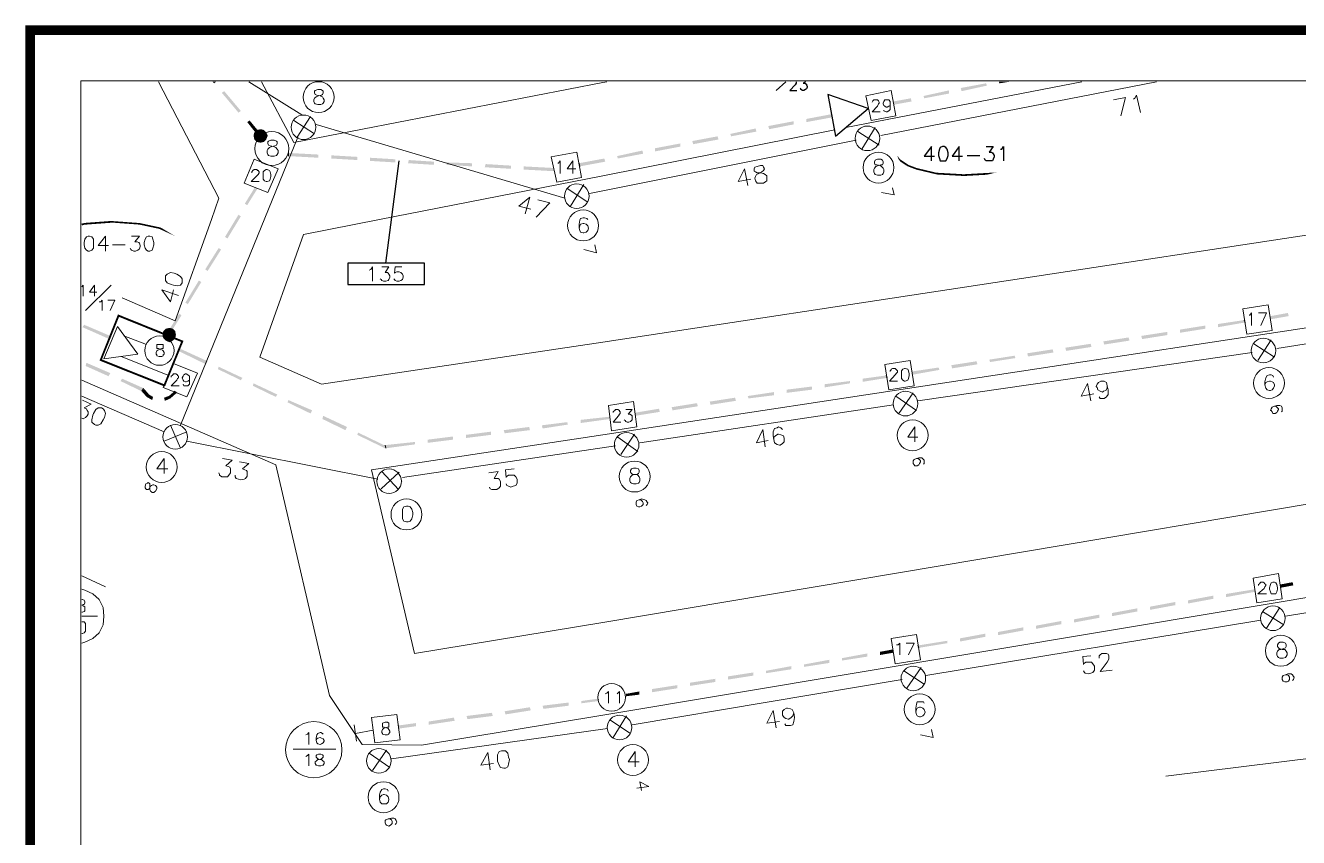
# Model space of a CAD drawing. Header units: millimetres. Extents: x -5 to 817, y 96 to 1062.
# Drawn here: x 2.2 to 134.7, y 977.4 to 1061.9 of the extents above; entities that cross this region are included whole.
import ezdxf

# ---------------------------------------------------------------- set-up
doc = ezdxf.new("R2010")
doc.units = ezdxf.units.MM
doc.layers.add('PDF_0', color=7, linetype='Continuous')
doc.layers.add('PDF_DISTANCE', color=7, linetype='Continuous')
for name, color, linetype, true_color in [('PDF_AERIAL', 8, 'Continuous', 0x808080), ('PDF_FEED', 11, 'Continuous', 0xff7f7f), ('PDF_HCOUNT', 8, 'Continuous', 0x808080), ('PDF_LINEEXT', 73, 'Continuous', 0xa5dd6e), ('PDF_POLENUMBER', 8, 'Continuous', 0x808080), ('PDF_RDBKGRD', 8, 'Continuous', 0x808080), ('PDF_STRAND', 8, 'Continuous', 0x808080), ('PDF_TRUNK', 12, 'Continuous', 0xb80000), ('PDF_TRUNKEXT', 8, 'Continuous', 0x808080)]:
    doc.layers.add(name, color=color, linetype=linetype, true_color=true_color)

msp = doc.modelspace()

# ---------------------------------------------------------------- linework, layer by layer
at = {"layer": 'PDF_0', "lineweight": 0, "const_width": 0.989}
msp.add_lwpolyline([(2.7, 1061.45), (816.46, 1061.45), (816.46, 96.24), (2.7, 96.24)], close=True, dxfattribs=at)
at = {"layer": 'PDF_0', "lineweight": 0}
for points in [[(7.98, 1056.17), (807.47, 1056.17), (807.47, 143.4), (7.98, 143.4)], [(7.98, 143.4), (807.47, 143.4), (807.47, 1056.17), (7.98, 1056.17)]]:
    msp.add_lwpolyline(points, close=True, dxfattribs=at)
at = {"layer": 'PDF_AERIAL', "lineweight": 9}
for points in [[(30.98, 1052.63), (25.45, 1056.09)], [(91.25, 1050.48), (119.94, 1056.09)], [(116.23, 1052.54), (116.72, 1054.44), (115.49, 1054.19)], [(117.55, 1054.28), (117.71, 1054.36), (117.88, 1054.69), (118.29, 1052.87)], [(32.46, 1051.64), (58.35, 1043.97)], [(18.36, 1020.31), (30.57, 1050.32)], [(60.91, 1044.46), (62.31, 1044.71), (88.69, 1049.99)], [(77.4, 1045.29), (77.07, 1047.02), (76.41, 1045.7), (77.73, 1045.95)], [(54.23, 1042.32), (54.72, 1044.05), (53.57, 1043.14), (54.81, 1042.81)], [(55.38, 1041.99), (56.78, 1043.47), (55.55, 1043.8)], [(18.12, 1033.83), (16.39, 1034.41), (17.29, 1033.17), (17.62, 1034.41)], [(162.89, 1033.17), (140.8, 1029.62), (132.47, 1028.3)], [(95.12, 1022.86), (129.92, 1027.89)], [(113.1, 1022.86), (112.77, 1024.68), (112.11, 1023.36), (113.43, 1023.6)], [(114.83, 1024.43), (114.83, 1024.18), (114.66, 1023.93), (114.42, 1023.85), (114.33, 1023.77), (114.09, 1023.85), (113.84, 1024.02), (113.76, 1024.26), (113.67, 1024.35), (113.76, 1024.59), (113.92, 1024.76), (114.17, 1024.92), (114.25, 1024.92), (114.5, 1024.92), (114.75, 1024.76), (114.83, 1024.43), (114.91, 1024.02), (114.91, 1023.52), (114.75, 1023.27), (114.5, 1023.11), (114.33, 1023.11), (114.09, 1023.11), (114, 1023.27)], [(8.06, 1023.36), (16.63, 1019.65)], [(8.14, 1022.94), (9.05, 1022.53), (8.31, 1022.12), (8.55, 1022.04), (8.64, 1021.87), (8.72, 1021.71), (8.72, 1021.46), (8.64, 1021.3), (8.47, 1021.13), (8.22, 1020.97), (8.06, 1021.05)], [(66.18, 1018.49), (92.57, 1022.45)], [(79.21, 1018.08), (78.96, 1019.89), (78.3, 1018.49), (79.54, 1018.74)], [(81.02, 1019.89), (80.86, 1020.06), (80.61, 1020.14), (80.45, 1020.06), (80.2, 1019.98), (80.03, 1019.65), (80.03, 1019.23), (80.12, 1018.82), (80.2, 1018.49), (80.45, 1018.33), (80.69, 1018.25), (80.78, 1018.25), (81.02, 1018.41), (81.19, 1018.58), (81.19, 1018.91), (81.19, 1018.99), (81.11, 1019.23), (80.86, 1019.32), (80.61, 1019.4), (80.53, 1019.4), (80.28, 1019.23), (80.12, 1019.07), (80.12, 1018.82)], [(19.02, 1018.66), (38.89, 1014.7)], [(41.45, 1014.87), (63.63, 1018.16)], [(22.73, 1016.84), (23.72, 1016.68), (23.06, 1016.1), (23.31, 1016.02), (23.48, 1015.94), (23.56, 1015.77), (23.56, 1015.52), (23.56, 1015.36), (23.39, 1015.11), (23.23, 1014.95), (22.98, 1014.95), (22.65, 1014.95), (22.4, 1015.11), (22.4, 1015.19), (22.32, 1015.36)], [(24.47, 1016.51), (25.45, 1016.35), (24.79, 1015.77), (25.04, 1015.69), (25.21, 1015.61), (25.29, 1015.52), (25.29, 1015.19), (25.29, 1015.03), (25.12, 1014.78), (24.96, 1014.7), (24.63, 1014.62), (24.38, 1014.7), (24.14, 1014.78), (24.05, 1014.95), (24.05, 1015.11)], [(50.44, 1015.36), (51.43, 1015.52), (51.01, 1014.78), (51.26, 1014.78), (51.43, 1014.78), (51.51, 1014.7), (51.67, 1014.45), (51.67, 1014.29), (51.67, 1013.96), (51.51, 1013.79), (51.26, 1013.63), (51.01, 1013.63), (50.77, 1013.63), (50.6, 1013.71), (50.52, 1013.88)], [(53.07, 1015.77), (52.17, 1015.69), (52.25, 1014.87), (52.25, 1014.95), (52.5, 1015.11), (52.83, 1015.11), (53.07, 1015.11), (53.24, 1014.95), (53.4, 1014.7), (53.4, 1014.54), (53.4, 1014.29), (53.24, 1014.04), (52.99, 1013.96), (52.74, 1013.88), (52.5, 1013.96), (52.33, 1014.04), (52.25, 1014.21)], [(133.38, 1000.44), (140.8, 1001.67), (159.51, 1004.72)], [(95.95, 994.25), (130.82, 1000.02)], [(113.1, 996.31), (112.27, 996.23), (112.35, 995.41), (112.35, 995.49), (112.6, 995.65), (112.85, 995.65), (113.18, 995.65), (113.34, 995.49), (113.51, 995.24), (113.51, 995.08), (113.51, 994.83), (113.34, 994.58), (113.1, 994.5), (112.85, 994.42), (112.52, 994.5), (112.44, 994.58), (112.35, 994.75)], [(114, 996.07), (114, 996.15), (114, 996.31), (114.09, 996.4), (114.25, 996.56), (114.58, 996.56), (114.75, 996.56), (114.91, 996.48), (114.99, 996.31), (114.99, 996.15), (114.99, 995.98), (114.83, 995.65), (114.09, 994.67), (115.32, 994.83)], [(93.47, 993.84), (65.36, 989.14)], [(80.36, 988.81), (80.03, 990.63), (79.38, 989.31), (80.69, 989.47)], [(82.18, 990.38), (82.1, 990.05), (81.93, 989.88), (81.68, 989.72), (81.6, 989.72), (81.35, 989.8), (81.19, 989.88), (81.02, 990.13), (81.02, 990.21), (81.02, 990.54), (81.19, 990.71), (81.44, 990.87), (81.52, 990.87), (81.85, 990.79), (82.01, 990.71), (82.18, 990.38), (82.26, 989.88), (82.18, 989.47), (82.1, 989.14), (81.85, 989.06), (81.68, 989.06), (81.35, 989.06), (81.27, 989.22)], [(62.8, 988.73), (40.3, 985.6)], [(50.6, 984.44), (50.35, 986.26), (49.61, 984.94), (50.93, 985.1)]]:
    msp.add_lwpolyline(points, dxfattribs=at)
for points in [[(78.39, 1047.27), (78.14, 1047.18), (78.06, 1047.02), (78.06, 1046.77), (78.22, 1046.69), (78.39, 1046.61), (78.72, 1046.61), (79.05, 1046.52), (79.21, 1046.44), (79.38, 1046.28), (79.38, 1046.03), (79.38, 1045.78), (79.29, 1045.7), (79.05, 1045.54), (78.72, 1045.54), (78.39, 1045.54), (78.3, 1045.62), (78.22, 1045.78), (78.14, 1046.03), (78.22, 1046.2), (78.3, 1046.44), (78.55, 1046.52), (78.88, 1046.69), (79.05, 1046.85), (79.13, 1047.02), (79.05, 1047.18), (78.96, 1047.35), (78.72, 1047.35)], [(16.8, 1035.72), (16.8, 1035.39), (16.96, 1035.15), (17.37, 1034.98), (17.62, 1034.9), (18.03, 1034.82), (18.36, 1034.9), (18.53, 1035.15), (18.53, 1035.31), (18.53, 1035.56), (18.36, 1035.81), (17.95, 1036.05), (17.7, 1036.14), (17.29, 1036.22), (16.96, 1036.05), (16.8, 1035.89)], [(10.12, 1022.12), (9.79, 1022.12), (9.54, 1021.96), (9.29, 1021.54), (9.21, 1021.38), (9.13, 1020.88), (9.13, 1020.64), (9.38, 1020.39), (9.54, 1020.31), (9.79, 1020.31), (10.04, 1020.47), (10.28, 1020.88), (10.45, 1021.13), (10.53, 1021.54), (10.45, 1021.87), (10.28, 1022.04)], [(51.76, 986.42), (51.51, 986.34), (51.34, 986.01), (51.34, 985.6), (51.34, 985.35), (51.51, 984.94), (51.67, 984.69), (52, 984.61), (52.17, 984.61), (52.41, 984.77), (52.5, 985.02), (52.58, 985.51), (52.5, 985.76), (52.41, 986.17), (52.17, 986.42), (51.92, 986.42)]]:
    msp.add_lwpolyline(points, close=True, dxfattribs=at)
at = {"layer": 'PDF_DISTANCE', "color": 145, "lineweight": 25, "true_color": 0x4a8395}
msp.add_lwpolyline([(39.72, 1037.21), (41.12, 1047.84)], dxfattribs=at)
msp.add_lwpolyline([(35.76, 1034.98), (43.76, 1034.98), (43.76, 1037.21), (35.76, 1037.21)], close=True, dxfattribs=at)
at = {"layer": 'PDF_DISTANCE', "lineweight": 0}
for points in [[(37.99, 1036.47), (38.15, 1036.55), (38.32, 1036.8), (38.32, 1035.31)], [(39.31, 1036.8), (40.05, 1036.8), (39.64, 1036.22), (39.88, 1036.22), (39.97, 1036.14), (40.05, 1036.05), (40.13, 1035.89), (40.13, 1035.72), (40.05, 1035.48), (39.97, 1035.39), (39.72, 1035.31), (39.47, 1035.31), (39.31, 1035.39), (39.22, 1035.48), (39.14, 1035.56)], [(41.37, 1036.8), (40.71, 1036.8), (40.62, 1036.14), (40.71, 1036.22), (40.87, 1036.3), (41.12, 1036.3), (41.28, 1036.22), (41.45, 1036.05), (41.53, 1035.89), (41.53, 1035.72), (41.45, 1035.48), (41.28, 1035.39), (41.12, 1035.31), (40.87, 1035.31), (40.71, 1035.39), (40.62, 1035.48), (40.54, 1035.56)]]:
    msp.add_lwpolyline(points, dxfattribs=at)
at = {"layer": 'PDF_FEED', "lineweight": 20}
for points in [[(92.32, 1055.18), (89.68, 1054.6), (90.26, 1052.05), (92.81, 1052.54)], [(27.76, 1049.99), (27.52, 1049.91), (27.43, 1049.82), (27.43, 1049.66), (27.52, 1049.49), (27.68, 1049.41), (28.01, 1049.33), (28.26, 1049.25), (28.42, 1049.08), (28.51, 1048.92), (28.51, 1048.67), (28.42, 1048.5), (28.34, 1048.42), (28.09, 1048.34), (27.76, 1048.34), (27.52, 1048.42), (27.43, 1048.5), (27.35, 1048.67), (27.35, 1048.92), (27.43, 1049.08), (27.6, 1049.25), (27.85, 1049.33), (28.18, 1049.41), (28.34, 1049.49), (28.42, 1049.66), (28.42, 1049.82), (28.34, 1049.91), (28.09, 1049.99)], [(59.59, 1048.75), (56.95, 1048.26), (57.53, 1045.62), (60.08, 1046.11)], [(26.03, 1048.01), (24.96, 1045.54), (27.43, 1044.55), (28.51, 1047.02)], [(131.56, 1032.84), (128.93, 1032.43), (129.34, 1029.79), (131.98, 1030.2)], [(19.02, 1023.27), (20.1, 1025.75), (17.62, 1026.74), (16.55, 1024.26)], [(94.3, 1027.07), (91.66, 1026.66), (92.07, 1024.02), (94.71, 1024.43)], [(65.52, 1022.78), (62.89, 1022.37), (63.22, 1019.73), (65.85, 1020.14)], [(132.64, 1004.89), (130, 1004.39), (130.41, 1001.84), (133.05, 1002.25)], [(94.96, 998.54), (92.32, 998.13), (92.73, 995.49), (95.37, 995.9)], [(40.87, 990.21), (38.23, 989.88), (38.56, 987.25), (41.2, 987.58)]]:
    msp.add_lwpolyline(points, close=True, dxfattribs=at)
at = {"layer": 'PDF_FEED', "color": 7, "lineweight": 9}
for points in [[(90.34, 1053.95), (90.42, 1054.11), (90.51, 1054.19), (90.59, 1054.19), (90.84, 1054.19), (90.92, 1054.19), (91, 1054.11), (91.08, 1053.95), (91.08, 1053.86), (91, 1053.78), (90.92, 1053.53), (90.34, 1052.96), (91.17, 1052.96)], [(92.24, 1053.78), (92.24, 1053.62), (92.07, 1053.53), (91.91, 1053.45), (91.82, 1053.45), (91.66, 1053.53), (91.58, 1053.62), (91.49, 1053.78), (91.49, 1053.86), (91.58, 1054.03), (91.66, 1054.19), (91.82, 1054.19), (91.91, 1054.19), (92.07, 1054.19), (92.24, 1054.03), (92.24, 1053.78), (92.24, 1053.53), (92.24, 1053.2), (92.07, 1053.04), (91.91, 1052.96), (91.82, 1052.96), (91.58, 1053.04), (91.58, 1053.12)], [(57.61, 1047.6), (57.69, 1047.6), (57.86, 1047.84), (57.86, 1046.52)], [(59.18, 1046.52), (59.18, 1047.84), (58.6, 1047.02), (59.51, 1047.02)], [(25.78, 1046.61), (25.78, 1046.69), (25.87, 1046.85), (26.03, 1046.94), (26.28, 1046.94), (26.36, 1046.85), (26.44, 1046.85), (26.53, 1046.69), (26.53, 1046.61), (26.44, 1046.44), (26.28, 1046.28), (25.7, 1045.7), (26.53, 1045.7)], [(129.59, 1031.77), (129.67, 1031.77), (129.83, 1032.01), (129.83, 1030.7)], [(130.82, 1030.7), (131.4, 1032.01), (130.58, 1032.01)], [(92.24, 1025.91), (92.24, 1026), (92.32, 1026.08), (92.32, 1026.16), (92.48, 1026.24), (92.73, 1026.24), (92.81, 1026.16), (92.9, 1026.08), (92.98, 1026), (92.98, 1025.83), (92.9, 1025.75), (92.73, 1025.58), (92.15, 1024.92), (92.98, 1024.92)], [(17.37, 1025.34), (17.37, 1025.42), (17.46, 1025.5), (17.54, 1025.58), (17.62, 1025.67), (17.87, 1025.67), (18.03, 1025.58), (18.03, 1025.5), (18.12, 1025.42), (18.12, 1025.25), (18.03, 1025.17), (17.95, 1025.01), (17.37, 1024.43), (18.2, 1024.43)], [(19.27, 1025.25), (19.27, 1025.01), (19.11, 1024.92), (18.94, 1024.84), (18.86, 1024.84), (18.69, 1024.92), (18.61, 1025.01), (18.53, 1025.25), (18.61, 1025.42), (18.69, 1025.58), (18.86, 1025.67), (18.94, 1025.67), (19.11, 1025.58), (19.27, 1025.42), (19.27, 1025.25), (19.27, 1024.92), (19.27, 1024.59), (19.11, 1024.43), (18.94, 1024.43), (18.86, 1024.43), (18.69, 1024.43), (18.61, 1024.59)], [(63.38, 1021.63), (63.38, 1021.71), (63.46, 1021.79), (63.55, 1021.87), (63.63, 1021.96), (63.88, 1021.96), (64.04, 1021.87), (64.04, 1021.79), (64.12, 1021.71), (64.12, 1021.54), (64.04, 1021.46), (63.96, 1021.3), (63.38, 1020.64), (64.2, 1020.64)], [(64.7, 1021.96), (65.36, 1021.96), (64.95, 1021.46), (65.11, 1021.46), (65.28, 1021.38), (65.36, 1021.3), (65.36, 1021.13), (65.36, 1021.05), (65.36, 1020.88), (65.19, 1020.72), (65.03, 1020.64), (64.86, 1020.64), (64.7, 1020.72), (64.62, 1020.8), (64.53, 1020.88)], [(130.58, 1003.65), (130.58, 1003.73), (130.66, 1003.82), (130.74, 1003.9), (130.82, 1003.98), (131.07, 1003.98), (131.15, 1003.9), (131.23, 1003.82), (131.32, 1003.73), (131.32, 1003.65), (131.23, 1003.49), (131.15, 1003.32), (130.49, 1002.75), (131.4, 1002.75)], [(8.06, 1002.17), (8.14, 1002.17), (8.31, 1002.09), (8.39, 1001.92), (8.39, 1001.84), (8.31, 1001.67), (8.22, 1001.67), (8.06, 1001.59), (8.22, 1001.51), (8.39, 1001.43), (8.39, 1001.26), (8.39, 1001.1), (8.39, 1001.01), (8.31, 1000.93), (8.14, 1000.85), (8.06, 1000.85)], [(8.06, 999.86), (8.14, 999.86), (8.31, 999.86), (8.47, 999.69), (8.47, 999.37), (8.47, 999.2), (8.47, 998.87), (8.31, 998.71), (8.14, 998.62), (8.06, 998.62)], [(92.9, 997.47), (93.06, 997.47), (93.23, 997.63), (93.23, 996.4)], [(94.13, 996.4), (94.71, 997.63), (93.89, 997.63)], [(62.56, 992.36), (62.72, 992.44), (62.89, 992.6), (62.89, 991.37)], [(63.79, 992.36), (63.88, 992.44), (64.04, 992.6), (64.04, 991.37)], [(31.39, 988.07), (31.56, 988.15), (31.72, 988.32), (31.72, 987.08)], [(33.2, 988.15), (33.12, 988.23), (32.96, 988.32), (32.87, 988.32), (32.63, 988.23), (32.55, 988.07), (32.46, 987.74), (32.46, 987.49), (32.55, 987.25), (32.63, 987.16), (32.87, 987.08), (33.04, 987.16), (33.2, 987.25), (33.29, 987.41), (33.29, 987.49), (33.2, 987.66), (33.04, 987.74), (32.87, 987.82), (32.63, 987.74), (32.55, 987.66), (32.46, 987.49)], [(31.39, 985.84), (31.56, 985.93), (31.72, 986.09), (31.72, 984.85)]]:
    msp.add_lwpolyline(points, dxfattribs=at)
at = {"layer": 'PDF_FEED', "lineweight": 20}
for points in [[(91, 1054.93), (91, 1054.93)], [(92.57, 1053.86), (92.57, 1053.86)], [(89.93, 1053.29), (89.93, 1053.29)], [(91.58, 1052.3), (91.58, 1052.3)], [(58.27, 1048.5), (58.27, 1048.5)], [(27.27, 1047.51), (27.27, 1047.51)], [(59.84, 1047.43), (59.84, 1047.43)], [(25.45, 1046.77), (25.45, 1046.77)], [(27.93, 1045.78), (27.93, 1045.78)], [(57.2, 1046.94), (57.2, 1046.94)], [(58.76, 1045.87), (58.76, 1045.87)], [(26.2, 1045.04), (26.2, 1045.04)], [(130.25, 1032.67), (130.25, 1032.67)], [(131.81, 1031.52), (131.81, 1031.52)], [(129.17, 1031.11), (129.17, 1031.11)], [(130.66, 1030.04), (130.66, 1030.04)], [(18.86, 1026.24), (18.86, 1026.24)], [(92.98, 1026.9), (92.98, 1026.9)], [(17.13, 1025.5), (17.13, 1025.5)], [(19.6, 1024.51), (19.6, 1024.51)], [(91.82, 1025.34), (91.82, 1025.34)], [(94.55, 1025.75), (94.55, 1025.75)], [(17.79, 1023.77), (17.79, 1023.77)], [(93.39, 1024.26), (93.39, 1024.26)], [(64.2, 1022.62), (64.2, 1022.62)], [(63.05, 1021.05), (63.05, 1021.05)], [(65.69, 1021.46), (65.69, 1021.46)], [(64.53, 1019.98), (64.53, 1019.98)], [(131.32, 1004.64), (131.32, 1004.64)], [(132.88, 1003.57), (132.88, 1003.57)], [(8.06, 997.63), (8.39, 997.72), (9.21, 998.13), (9.87, 998.71), (10.28, 999.53), (10.37, 1000.44), (10.28, 1001.34), (9.87, 1002.17), (9.21, 1002.75), (8.39, 1003.16), (8.06, 1003.24)], [(130.25, 1003.08), (130.25, 1003.08)], [(131.73, 1002), (131.73, 1002)], [(8.06, 1000.44), (9.71, 1000.44)], [(93.64, 998.38), (93.64, 998.38)], [(92.48, 996.81), (92.48, 996.81)], [(95.12, 997.22), (95.12, 997.22)], [(94.05, 995.74), (94.05, 995.74)], [(63.05, 993.43), (63.05, 993.43)], [(61.9, 991.78), (61.9, 991.78)], [(64.78, 992.19), (64.78, 992.19)], [(39.55, 990.05), (39.55, 990.05)], [(63.55, 990.54), (63.55, 990.54)], [(36.42, 989.14), (36.67, 987.41)], [(41.04, 988.89), (41.04, 988.89)], [(38.4, 988.56), (36.58, 988.23)], [(38.4, 988.56), (38.4, 988.56)], [(39.88, 987.41), (39.88, 987.41)], [(30.07, 986.59), (34.52, 986.59)]]:
    msp.add_lwpolyline(points, dxfattribs=at)
at = {"layer": 'PDF_FEED', "lineweight": 0}
for points in [[(26.77, 1050.56), (26.53, 1050.32)], [(29.58, 1048.34), (29.58, 1048.67)], [(59.92, 1047.27), (59.84, 1047.6)], [(129.09, 1031.27), (129.17, 1031.02)], [(17.37, 1030.04), (17.13, 1030.2)], [(18.12, 1028.06), (18.28, 1028.3)], [(91.82, 1025.5), (91.91, 1025.25)], [(14.49, 1024.18), (14.32, 1023.85)], [(17.95, 1023.69), (17.7, 1023.85)], [(39.72, 1017.92), (39.64, 1018.25)], [(95.21, 997.14), (95.12, 997.39)], [(64.78, 992.11), (64.78, 992.36)], [(41.04, 988.73), (41.04, 989.06)]]:
    msp.add_lwpolyline(points, dxfattribs=at)
at = {"layer": 'PDF_FEED', "color": 7, "lineweight": 9}
for points in [[(27.27, 1046.94), (27.1, 1046.85), (26.94, 1046.69), (26.94, 1046.44), (26.94, 1046.2), (26.94, 1045.95), (27.1, 1045.78), (27.27, 1045.7), (27.35, 1045.7), (27.6, 1045.78), (27.68, 1045.95), (27.76, 1046.2), (27.76, 1046.44), (27.68, 1046.69), (27.6, 1046.85), (27.35, 1046.94)], [(93.72, 1026.24), (93.56, 1026.16), (93.39, 1026), (93.39, 1025.67), (93.39, 1025.5), (93.39, 1025.17), (93.56, 1025.01), (93.72, 1024.92), (93.8, 1024.92), (94.05, 1025.01), (94.13, 1025.17), (94.22, 1025.5), (94.22, 1025.67), (94.13, 1026), (94.05, 1026.16), (93.8, 1026.24)], [(132.06, 1003.98), (131.89, 1003.9), (131.81, 1003.73), (131.73, 1003.4), (131.73, 1003.24), (131.81, 1002.99), (131.89, 1002.75), (132.06, 1002.75), (132.22, 1002.75), (132.39, 1002.75), (132.47, 1002.99), (132.55, 1003.24), (132.55, 1003.4), (132.47, 1003.73), (132.39, 1003.9), (132.22, 1003.98)], [(39.64, 989.39), (39.39, 989.31), (39.39, 989.14), (39.39, 989.06), (39.39, 988.89), (39.55, 988.89), (39.8, 988.81), (39.97, 988.73), (40.05, 988.65), (40.13, 988.48), (40.13, 988.32), (40.05, 988.23), (40.05, 988.15), (39.88, 988.07), (39.64, 988.07), (39.39, 988.15), (39.39, 988.23), (39.31, 988.32), (39.31, 988.48), (39.39, 988.65), (39.47, 988.73), (39.64, 988.81), (39.88, 988.89), (40.05, 988.89), (40.05, 989.06), (40.05, 989.14), (40.05, 989.31), (39.88, 989.39)], [(32.71, 986.09), (32.55, 986.01), (32.46, 985.93), (32.46, 985.76), (32.55, 985.68), (32.63, 985.6), (32.87, 985.51), (33.04, 985.51), (33.2, 985.35), (33.29, 985.27), (33.29, 985.1), (33.2, 984.94), (33.12, 984.94), (32.96, 984.85), (32.71, 984.85), (32.55, 984.94), (32.46, 984.94), (32.38, 985.1), (32.38, 985.27), (32.46, 985.35), (32.63, 985.51), (32.79, 985.51), (33.04, 985.6), (33.12, 985.68), (33.2, 985.76), (33.2, 985.93), (33.12, 986.01), (32.96, 986.09)]]:
    msp.add_lwpolyline(points, close=True, dxfattribs=at)
at = {"layer": 'PDF_FEED', "lineweight": 20}
for centre, radius in [((27.85, 1049.12), 1.77), ((63.23, 991.98), 1.44), ((32.22, 986.54), 2.93)]:
    msp.add_circle(centre, radius, dxfattribs=at)
at = {"layer": 'PDF_FEED', "transparency": 33554559}
for points in [[(21.66, 1056.09), (22.07, 1056.09), (21.83, 1055.92)], [(22.9, 1055.1), (22.65, 1054.93), (24.63, 1053.04)], [(95.7, 1054.6), (95.78, 1054.36), (98.34, 1055.18)], [(95.78, 1054.36), (98.34, 1055.18), (98.34, 1054.85)], [(99.57, 1055.43), (99.66, 1055.1), (102.21, 1055.92)], [(99.66, 1055.1), (102.21, 1055.92), (102.3, 1055.68)], [(103.53, 1056.09), (104.69, 1056.09), (103.61, 1055.92)], [(22.65, 1054.93), (24.63, 1053.04), (24.38, 1052.87)], [(92.57, 1054.03), (92.65, 1053.7), (94.38, 1054.36)], [(92.65, 1053.7), (94.38, 1054.36), (94.46, 1054.03)], [(86.22, 1052.38), (86.14, 1052.71), (83.5, 1051.88)], [(86.14, 1052.71), (83.5, 1051.88), (83.5, 1052.21)], [(25.54, 1052.05), (25.29, 1051.88), (26.77, 1050.56)], [(25.29, 1051.88), (26.77, 1050.56), (26.53, 1050.32)], [(26.28, 1051.06), (26.69, 1050.48), (26.03, 1050.81)], [(26.69, 1051.14), (26.28, 1051.06), (26.69, 1050.48)], [(26.69, 1050.48), (27.02, 1051.06), (26.69, 1051.14)], [(27.27, 1050.81), (26.69, 1050.48), (27.02, 1051.06)], [(78.22, 1051.22), (75.67, 1050.4), (75.58, 1050.65)], [(78.3, 1050.89), (78.22, 1051.22), (75.67, 1050.4)], [(82.18, 1051.97), (79.62, 1051.14), (79.54, 1051.47)], [(82.18, 1051.64), (82.18, 1051.97), (79.62, 1051.14)], [(26.69, 1050.48), (26.03, 1050.81), (25.95, 1050.48)], [(25.95, 1050.48), (26.03, 1050.07), (26.69, 1050.48)], [(26.03, 1050.07), (26.69, 1050.48), (26.28, 1049.82)], [(26.69, 1050.48), (26.28, 1049.82), (26.69, 1049.74)], [(27.43, 1050.48), (27.27, 1050.81), (26.69, 1050.48)], [(26.69, 1049.74), (27.02, 1049.82), (26.69, 1050.48)], [(27.02, 1049.82), (26.69, 1050.48), (27.27, 1050.07)], [(26.69, 1050.48), (27.27, 1050.07), (27.43, 1050.48)], [(74.26, 1050.4), (71.71, 1049.58), (71.63, 1049.91)], [(74.35, 1050.07), (74.26, 1050.4), (71.71, 1049.58)], [(32.71, 1048.5), (29.58, 1048.34), (29.58, 1048.67)], [(32.71, 1048.17), (32.71, 1048.5), (29.58, 1048.34)], [(36.75, 1048.26), (34.03, 1048.09), (34.03, 1048.42)], [(66.43, 1048.92), (63.88, 1048.09), (63.79, 1048.34)], [(66.51, 1048.59), (66.43, 1048.92), (63.88, 1048.09)], [(70.39, 1049.33), (70.39, 1049.66), (67.75, 1048.83)], [(70.39, 1049.66), (67.75, 1048.83), (67.75, 1049.16)], [(36.75, 1047.93), (36.75, 1048.26), (34.03, 1048.09)], [(40.71, 1048.01), (38.07, 1047.84), (38.07, 1048.17)], [(40.71, 1047.68), (40.71, 1048.01), (38.07, 1047.84)], [(44.75, 1047.76), (42.03, 1047.6), (42.11, 1047.93)], [(44.75, 1047.43), (44.75, 1047.76), (42.03, 1047.6)], [(48.7, 1047.6), (46.07, 1047.43), (46.07, 1047.68)], [(48.7, 1047.27), (48.7, 1047.6), (46.07, 1047.43)], [(52.74, 1047.35), (50.02, 1047.18), (50.11, 1047.51)], [(52.74, 1047.02), (52.74, 1047.35), (50.02, 1047.18)], [(57.28, 1047.1), (54.06, 1046.94), (54.06, 1047.27)], [(57.2, 1046.77), (57.28, 1047.1), (54.06, 1046.94)], [(62.47, 1048.09), (59.92, 1047.27), (59.84, 1047.6)], [(62.56, 1047.76), (62.47, 1048.09), (59.92, 1047.27)], [(26.11, 1045.12), (25.29, 1043.23), (25.04, 1043.39)], [(26.36, 1044.96), (26.11, 1045.12), (25.29, 1043.23)], [(24.38, 1042.24), (23.23, 1039.76), (22.98, 1039.93)], [(24.63, 1042.07), (24.38, 1042.24), (23.23, 1039.76)], [(22.32, 1038.77), (21.17, 1036.38), (20.92, 1036.55)], [(22.57, 1038.61), (22.32, 1038.77), (21.17, 1036.38)], [(20.26, 1035.39), (19.11, 1032.92), (18.86, 1033.09)], [(20.51, 1035.23), (20.26, 1035.39), (19.11, 1032.92)], [(18.2, 1031.93), (17.37, 1030.04), (17.13, 1030.2)], [(18.45, 1031.77), (18.2, 1031.93), (17.37, 1030.04)], [(126.37, 1030.86), (126.37, 1030.53), (129.09, 1031.27)], [(126.37, 1030.53), (129.09, 1031.27), (129.17, 1031.02)], [(131.81, 1031.68), (131.81, 1031.35), (133.63, 1032.01)], [(131.81, 1031.35), (133.63, 1032.01), (133.71, 1031.68)], [(11.03, 1029.62), (8.14, 1030.53), (8.31, 1030.78)], [(10.94, 1029.29), (11.03, 1029.62), (8.14, 1030.53)], [(17.21, 1029.71), (16.55, 1030.12), (16.47, 1029.71)], [(16.8, 1030.37), (17.21, 1029.71), (16.55, 1030.12)], [(17.21, 1030.45), (16.8, 1030.37), (17.21, 1029.71)], [(17.21, 1029.71), (17.54, 1030.37), (17.21, 1030.45)], [(17.79, 1030.12), (17.21, 1029.71), (17.54, 1030.37)], [(17.87, 1029.71), (17.79, 1030.12), (17.21, 1029.71)], [(118.37, 1029.62), (118.46, 1029.29), (121.09, 1030.04)], [(118.46, 1029.29), (121.09, 1030.04), (121.09, 1029.71)], [(122.41, 1030.28), (122.41, 1029.95), (125.05, 1030.7)], [(122.41, 1029.95), (125.05, 1030.7), (125.05, 1030.37)], [(16.47, 1029.71), (16.55, 1029.38), (17.21, 1029.71)], [(16.55, 1029.38), (17.21, 1029.71), (16.8, 1029.13)], [(17.21, 1029.71), (16.8, 1029.13), (17.21, 1028.96)], [(17.21, 1028.96), (17.54, 1029.13), (17.21, 1029.71)], [(17.54, 1029.13), (17.21, 1029.71), (17.79, 1029.38)], [(17.21, 1029.71), (17.79, 1029.38), (17.87, 1029.71)], [(110.46, 1028.39), (110.54, 1028.06), (113.1, 1028.8)], [(110.54, 1028.06), (113.1, 1028.8), (113.18, 1028.47)], [(114.42, 1029.05), (114.5, 1028.72), (117.05, 1029.46)], [(114.5, 1028.72), (117.05, 1029.46), (117.14, 1029.13)], [(21.17, 1026.98), (18.12, 1028.06), (18.28, 1028.3)], [(21, 1026.66), (21.17, 1026.98), (18.12, 1028.06)], [(102.54, 1027.15), (102.63, 1026.9), (105.18, 1027.56)], [(102.63, 1026.9), (105.18, 1027.56), (105.26, 1027.31)], [(106.5, 1027.81), (106.58, 1027.48), (109.14, 1028.22)], [(106.58, 1027.48), (109.14, 1028.22), (109.22, 1027.89)], [(8.55, 1026.82), (8.47, 1026.49), (11.03, 1025.75)], [(8.47, 1026.49), (11.03, 1025.75), (10.86, 1025.42)], [(24.79, 1025.25), (22.24, 1026.16), (22.32, 1026.41)], [(24.63, 1025.01), (24.79, 1025.25), (22.24, 1026.16)], [(94.46, 1025.91), (94.55, 1025.58), (97.27, 1026.33)], [(94.55, 1025.58), (97.27, 1026.33), (97.35, 1026.08)], [(98.59, 1026.57), (98.67, 1026.24), (101.22, 1026.98)], [(98.67, 1026.24), (101.22, 1026.98), (101.31, 1026.66)], [(12.26, 1025.17), (12.1, 1024.92), (14.49, 1024.18)], [(12.1, 1024.92), (14.49, 1024.18), (14.32, 1023.85)], [(28.42, 1023.52), (25.87, 1024.43), (25.95, 1024.68)], [(85.39, 1024.59), (85.39, 1024.26), (88.03, 1024.92)], [(85.39, 1024.26), (88.03, 1024.92), (88.03, 1024.68)], [(89.35, 1025.17), (89.35, 1024.84), (91.82, 1025.5)], [(89.35, 1024.84), (91.82, 1025.5), (91.91, 1025.25)], [(14.24, 1023.93), (14.57, 1024.1), (14.82, 1023.27)], [(14.57, 1024.1), (14.82, 1023.27), (15.07, 1023.52)], [(14.82, 1023.27), (15.07, 1023.52), (15.4, 1022.94)], [(15.07, 1023.52), (15.4, 1022.94), (15.48, 1023.27)], [(16.63, 1023.19), (17.29, 1023.11), (17.13, 1023.36)], [(16.72, 1022.86), (16.63, 1023.19), (17.29, 1023.11)], [(17.13, 1023.36), (17.95, 1023.69), (17.7, 1023.85)], [(17.29, 1023.11), (17.13, 1023.36), (17.95, 1023.69)], [(28.26, 1023.27), (28.42, 1023.52), (25.87, 1024.43)], [(73.44, 1022.78), (73.52, 1022.45), (76.08, 1023.19)], [(73.52, 1022.45), (76.08, 1023.19), (76.16, 1022.86)], [(77.4, 1023.36), (77.48, 1023.11), (80.12, 1023.77)], [(77.48, 1023.11), (80.12, 1023.77), (80.12, 1023.44)], [(81.44, 1024.02), (81.44, 1023.69), (84.07, 1024.35)], [(81.44, 1023.69), (84.07, 1024.35), (84.07, 1024.02)], [(32.05, 1021.87), (29.49, 1022.7), (29.58, 1022.94)], [(31.89, 1021.54), (32.05, 1021.87), (29.49, 1022.7)], [(65.69, 1021.63), (65.69, 1021.3), (68.16, 1022.04)], [(65.69, 1021.3), (68.16, 1022.04), (68.24, 1021.71)], [(69.48, 1022.2), (69.56, 1021.87), (72.12, 1022.62)], [(69.56, 1021.87), (72.12, 1022.62), (72.2, 1022.29)], [(35.68, 1020.14), (33.12, 1020.97), (33.2, 1021.3)], [(35.51, 1019.81), (35.68, 1020.14), (33.12, 1020.97)], [(58.6, 1020.64), (56.04, 1019.98), (55.96, 1020.31)], [(58.68, 1020.39), (58.6, 1020.64), (56.04, 1019.98)], [(63.05, 1020.97), (63.05, 1021.21), (60, 1020.55)], [(63.05, 1021.21), (60, 1020.55), (60, 1020.88)], [(39.72, 1018.16), (36.75, 1019.32), (36.83, 1019.56)], [(39.64, 1017.92), (39.72, 1018.16), (36.75, 1019.32)], [(50.68, 1019.32), (50.68, 1019.65), (48.05, 1018.99)], [(50.68, 1019.65), (48.05, 1018.99), (48.05, 1019.32)], [(54.64, 1020.14), (52.09, 1019.48), (52, 1019.81)], [(54.72, 1019.81), (54.64, 1020.14), (52.09, 1019.48)], [(42.77, 1018.58), (39.72, 1017.92), (39.64, 1018.25)], [(42.77, 1018.33), (42.77, 1018.58), (39.72, 1017.92)], [(46.73, 1018.82), (46.73, 1019.15), (44.09, 1018.49)], [(46.73, 1019.15), (44.09, 1018.49), (44.09, 1018.82)], [(132.8, 1003.73), (132.88, 1003.4), (134.12, 1003.98)], [(132.88, 1003.4), (134.12, 1003.98), (134.2, 1003.65)], [(125.88, 1002.25), (125.88, 1002.58), (123.24, 1001.76)], [(125.88, 1002.58), (123.24, 1001.76), (123.24, 1002.09)], [(130.25, 1002.99), (130.16, 1003.24), (127.19, 1002.42)], [(130.16, 1003.24), (127.19, 1002.42), (127.19, 1002.75)], [(117.96, 1000.93), (117.96, 1001.26), (115.32, 1000.44)], [(117.96, 1001.26), (115.32, 1000.44), (115.32, 1000.77)], [(121.92, 1001.59), (121.92, 1001.92), (119.28, 1001.1)], [(121.92, 1001.92), (119.28, 1001.1), (119.28, 1001.43)], [(110.05, 999.61), (110.05, 999.94), (107.41, 999.12)], [(110.05, 999.94), (107.41, 999.12), (107.41, 999.45)], [(114, 1000.27), (114, 1000.6), (111.36, 999.78)], [(114, 1000.6), (111.36, 999.78), (111.36, 1000.11)], [(102.13, 998.29), (102.13, 998.62), (99.49, 997.8)], [(102.13, 998.62), (99.49, 997.8), (99.49, 998.13)], [(106.09, 998.95), (106.09, 999.28), (103.45, 998.46)], [(106.09, 999.28), (103.45, 998.46), (103.45, 998.79)], [(92.57, 996.64), (92.48, 996.97), (91.17, 996.4)], [(92.48, 996.97), (91.17, 996.4), (91.17, 996.73)], [(98.17, 997.88), (95.21, 997.14), (95.12, 997.39)], [(98.17, 997.63), (98.17, 997.88), (95.21, 997.14)], [(85.89, 995.57), (85.89, 995.9), (83.25, 995.16)], [(85.89, 995.9), (83.25, 995.16), (83.25, 995.41)], [(89.85, 996.23), (89.85, 996.56), (87.21, 995.82)], [(89.85, 996.56), (87.21, 995.82), (87.21, 996.07)], [(77.97, 994.25), (77.97, 994.58), (75.34, 993.84)], [(77.97, 994.58), (75.34, 993.84), (75.34, 994.17)], [(81.93, 994.91), (81.93, 995.24), (79.29, 994.5)], [(81.93, 995.24), (79.29, 994.5), (79.29, 994.75)], [(70.06, 992.93), (70.06, 993.26), (67.42, 992.52)], [(70.06, 993.26), (67.42, 992.52), (67.42, 992.85)], [(74.02, 993.59), (74.02, 993.92), (71.38, 993.18)], [(74.02, 993.92), (71.38, 993.18), (71.38, 993.51)], [(58.76, 991.45), (56.12, 990.79), (56.04, 991.12)], [(58.76, 991.12), (58.76, 991.45), (56.12, 990.79)], [(61.9, 991.61), (61.9, 991.86), (60.08, 991.37)], [(61.9, 991.86), (60.08, 991.37), (60.08, 991.61)], [(66.1, 992.27), (66.1, 992.6), (64.78, 992.11)], [(66.1, 992.6), (64.78, 992.11), (64.78, 992.36)], [(50.77, 990.38), (48.21, 989.72), (48.13, 990.05)], [(50.85, 990.05), (50.77, 990.38), (48.21, 989.72)], [(54.72, 990.96), (52.17, 990.21), (52.09, 990.54)], [(54.81, 990.63), (54.72, 990.96), (52.17, 990.21)], [(42.85, 988.98), (42.85, 989.31), (41.04, 988.73)], [(42.85, 989.31), (41.04, 988.73), (41.04, 989.06)], [(46.89, 989.55), (46.81, 989.88), (44.17, 989.14)], [(46.81, 989.88), (44.17, 989.14), (44.17, 989.47)]]:
    msp.add_solid(points, dxfattribs=at)
at = {"layer": 'PDF_HCOUNT', "lineweight": 9}
for points in [[(32.63, 1055.26), (32.38, 1055.18), (32.3, 1055.1), (32.3, 1054.93), (32.38, 1054.77), (32.55, 1054.69), (32.87, 1054.6), (33.12, 1054.52), (33.2, 1054.36), (33.29, 1054.19), (33.29, 1054.03), (33.2, 1053.86), (33.12, 1053.78), (32.96, 1053.7), (32.63, 1053.7), (32.38, 1053.78), (32.3, 1053.86), (32.22, 1054.03), (32.22, 1054.19), (32.3, 1054.36), (32.46, 1054.52), (32.71, 1054.6), (33.04, 1054.69), (33.12, 1054.77), (33.2, 1054.93), (33.2, 1055.1), (33.12, 1055.18), (32.96, 1055.26)], [(90.92, 1048.01), (90.67, 1047.93), (90.59, 1047.76), (90.59, 1047.6), (90.67, 1047.43), (90.84, 1047.43), (91.17, 1047.35), (91.33, 1047.27), (91.49, 1047.1), (91.58, 1046.94), (91.58, 1046.69), (91.49, 1046.52), (91.41, 1046.44), (91.25, 1046.36), (90.92, 1046.36), (90.67, 1046.44), (90.59, 1046.52), (90.51, 1046.69), (90.51, 1046.94), (90.59, 1047.1), (90.75, 1047.27), (91, 1047.35), (91.25, 1047.43), (91.41, 1047.43), (91.49, 1047.6), (91.49, 1047.76), (91.41, 1047.93), (91.25, 1048.01)], [(65.52, 1015.85), (65.28, 1015.77), (65.19, 1015.61), (65.19, 1015.44), (65.28, 1015.28), (65.44, 1015.19), (65.77, 1015.19), (65.94, 1015.11), (66.1, 1014.95), (66.18, 1014.78), (66.18, 1014.54), (66.1, 1014.37), (66.02, 1014.29), (65.77, 1014.21), (65.52, 1014.21), (65.28, 1014.29), (65.19, 1014.37), (65.11, 1014.54), (65.11, 1014.78), (65.19, 1014.95), (65.36, 1015.11), (65.61, 1015.19), (65.85, 1015.19), (66.02, 1015.28), (66.1, 1015.44), (66.1, 1015.61), (66.02, 1015.77), (65.77, 1015.85)], [(41.86, 1011.9), (41.61, 1011.81), (41.45, 1011.57), (41.45, 1011.24), (41.45, 1010.99), (41.45, 1010.58), (41.61, 1010.33), (41.86, 1010.25), (42.03, 1010.25), (42.27, 1010.33), (42.44, 1010.58), (42.52, 1010.99), (42.52, 1011.24), (42.44, 1011.57), (42.27, 1011.81), (42.03, 1011.9)], [(132.8, 997.72), (132.64, 997.63), (132.55, 997.47), (132.55, 997.3), (132.64, 997.14), (132.72, 997.06), (133.05, 996.97), (133.3, 996.97), (133.46, 996.81), (133.54, 996.64), (133.54, 996.4), (133.46, 996.23), (133.38, 996.15), (133.13, 996.07), (132.8, 996.07), (132.64, 996.15), (132.55, 996.23), (132.47, 996.4), (132.47, 996.64), (132.55, 996.81), (132.72, 996.97), (132.88, 996.97), (133.21, 997.06), (133.38, 997.14), (133.46, 997.3), (133.46, 997.47), (133.38, 997.63), (133.13, 997.72)]]:
    msp.add_lwpolyline(points, close=True, dxfattribs=at)
for points in [[(60.74, 1041.74), (60.66, 1041.83), (60.41, 1041.91), (60.25, 1041.91), (60, 1041.83), (59.92, 1041.66), (59.84, 1041.25), (59.84, 1040.84), (59.92, 1040.59), (60, 1040.42), (60.25, 1040.34), (60.33, 1040.34), (60.58, 1040.42), (60.74, 1040.59), (60.82, 1040.84), (60.74, 1041.08), (60.58, 1041.25), (60.33, 1041.33), (60.25, 1041.33), (60, 1041.25), (59.92, 1041.08), (59.84, 1040.84)], [(132.14, 1025.34), (132.06, 1025.5), (131.89, 1025.58), (131.73, 1025.58), (131.48, 1025.5), (131.32, 1025.25), (131.23, 1024.84), (131.23, 1024.51), (131.32, 1024.18), (131.48, 1024.02), (131.73, 1023.93), (131.81, 1023.93), (131.98, 1024.02), (132.14, 1024.18), (132.22, 1024.43), (132.22, 1024.51), (132.14, 1024.76), (131.98, 1024.84), (131.81, 1024.92), (131.73, 1024.92), (131.48, 1024.84), (131.32, 1024.76), (131.23, 1024.51)], [(94.79, 1018.58), (94.79, 1020.14), (94.05, 1019.07), (95.12, 1019.07)], [(16.63, 1015.28), (16.63, 1016.84), (15.89, 1015.77), (17.04, 1015.77)], [(95.78, 991.37), (95.7, 991.53), (95.45, 991.53), (95.29, 991.53), (95.04, 991.53), (94.96, 991.29), (94.88, 990.87), (94.88, 990.46), (94.96, 990.21), (95.04, 990.05), (95.29, 989.97), (95.37, 989.97), (95.62, 990.05), (95.78, 990.21), (95.86, 990.46), (95.78, 990.71), (95.62, 990.87), (95.37, 990.96), (95.29, 990.96), (95.04, 990.87), (94.96, 990.71), (94.88, 990.46)], [(65.69, 984.77), (65.69, 986.34), (64.95, 985.27), (66.1, 985.27)], [(39.97, 982.22), (39.88, 982.38), (39.64, 982.46), (39.47, 982.46), (39.31, 982.38), (39.14, 982.13), (39.06, 981.8), (39.06, 981.39), (39.14, 981.06), (39.31, 980.9), (39.47, 980.9), (39.55, 980.9), (39.8, 980.9), (39.97, 981.06), (40.05, 981.31), (40.05, 981.39), (39.97, 981.64), (39.8, 981.8), (39.55, 981.89), (39.47, 981.89), (39.31, 981.8), (39.14, 981.64), (39.06, 981.39)]]:
    msp.add_lwpolyline(points, dxfattribs=at)
for centre in [(32.72, 1054.48), (91.01, 1047.14), (60.26, 1041.12), (131.66, 1024.71), (94.56, 1019.27), (16.39, 1015.97), (65.62, 1014.98), (41.87, 1011.03), (132.9, 996.84), (95.3, 990.74), (65.45, 985.47), (39.48, 981.59)]:
    msp.add_circle(centre, 1.61, dxfattribs=at)
at = {"layer": 'PDF_LINEEXT', "lineweight": 25}
for points in [[(80.36, 1055.18), (81.35, 1056.09)], [(82.43, 1056.09), (82.43, 1056.01), (82.43, 1055.92), (82.34, 1055.76), (81.77, 1055.18), (82.51, 1055.18)], [(81.85, 1056.09), (81.85, 1056.09)], [(83.42, 1056.09), (83.17, 1055.92), (83.33, 1055.92), (83.5, 1055.84), (83.5, 1055.76), (83.58, 1055.59), (83.58, 1055.51), (83.5, 1055.35), (83.42, 1055.26), (83.25, 1055.18), (83.09, 1055.18), (82.92, 1055.26), (82.92, 1055.35), (82.84, 1055.43)], [(96.52, 1047.84), (96.52, 1049.33), (95.78, 1048.34), (96.85, 1048.34)], [(99.41, 1047.84), (99.41, 1049.33), (98.67, 1048.34), (99.74, 1048.34)], [(100.23, 1048.42), (101.55, 1048.42)], [(102.21, 1049.33), (102.96, 1049.33), (102.54, 1048.75), (102.79, 1048.75), (102.87, 1048.67), (102.96, 1048.59), (103.04, 1048.42), (103.04, 1048.26), (102.96, 1048.01), (102.87, 1047.84), (102.63, 1047.84), (102.38, 1047.84), (102.21, 1047.84), (102.13, 1047.93), (102.05, 1048.09)], [(103.7, 1049.08), (103.86, 1049.08), (104.03, 1049.33), (104.03, 1047.84)]]:
    msp.add_lwpolyline(points, dxfattribs=at)
for points in [[(85.72, 1054.77), (86.55, 1050.4), (89.93, 1053.29)], [(97.68, 1049.33), (97.43, 1049.25), (97.35, 1049.08), (97.27, 1048.67), (97.27, 1048.42), (97.35, 1048.09), (97.43, 1047.84), (97.68, 1047.84), (97.84, 1047.84), (98.01, 1047.84), (98.17, 1048.09), (98.26, 1048.42), (98.26, 1048.67), (98.17, 1049.08), (98.01, 1049.25), (97.84, 1049.33)]]:
    msp.add_lwpolyline(points, close=True, dxfattribs=at)
at = {"layer": 'PDF_LINEEXT', "lineweight": 0}
msp.add_lwpolyline([(93.02, 1048.22, 0.115, 0.115, 0), (93.27, 1047.89, 0.18, 0.18, 0), (94.09, 1047.35, 0.165, 0.165, 0), (94.96, 1047.02, 0.165, 0.165, 0), (97.06, 1046.52, 0.179, 0.179, 0), (99.9, 1046.36, 0.183, 0.183, 0), (102.79, 1046.52, 0, 0, 0), (104.89, 1047.02, 0, 0, 0), (105.8, 1047.35, 0, 0, 0), (106.62, 1047.89, 0, 0, 0), (106.83, 1048.22, 0, 0, 0), (106.91, 1048.59, 0, 0, 0), (106.83, 1048.96, 0, 0, 0), (106.62, 1049.25, 0, 0, 0), (105.8, 1049.78, 0, 0, 0), (104.89, 1050.15, 0, 0, 0), (102.79, 1050.61, 0, 0, 0), (99.9, 1050.81, 0, 0, 0), (97.06, 1050.61, 0, 0, 0), (94.96, 1050.15, 0, 0, 0), (94.09, 1049.78, 0, 0, 0), (93.27, 1049.25, 0, 0, 0), (93.02, 1048.96, 0, 0, 0), (92.9, 1048.59, 0, 0, 0)], format="xyseb", close=True, dxfattribs=at)
at = {"layer": 'PDF_POLENUMBER', "lineweight": 9}
for points in [[(91.33, 1044.55), (92.65, 1044.3), (92.48, 1045.04)], [(60.33, 1038.61), (61.65, 1038.28), (61.48, 1039.1)], [(132.97, 1021.71), (133.05, 1021.79), (133.05, 1022.04), (133.05, 1022.12), (132.97, 1022.29), (132.8, 1022.37), (132.47, 1022.37), (132.22, 1022.29), (131.98, 1022.2), (131.89, 1022.04), (131.81, 1021.87), (131.89, 1021.87), (131.98, 1021.71), (132.06, 1021.54), (132.31, 1021.54), (132.47, 1021.63), (132.55, 1021.79), (132.64, 1021.96), (132.64, 1022.04), (132.47, 1022.2), (132.39, 1022.29), (132.22, 1022.29)], [(95.7, 1016.27), (95.78, 1016.35), (95.78, 1016.51), (95.78, 1016.68), (95.7, 1016.76), (95.53, 1016.93), (95.21, 1016.93), (94.96, 1016.84), (94.71, 1016.76), (94.63, 1016.6), (94.63, 1016.43), (94.63, 1016.35), (94.71, 1016.18), (94.79, 1016.1), (95.04, 1016.1), (95.21, 1016.18), (95.29, 1016.35), (95.37, 1016.51), (95.37, 1016.6), (95.29, 1016.76), (95.12, 1016.84), (94.96, 1016.84)], [(66.84, 1011.98), (66.93, 1012.06), (67.01, 1012.23), (66.93, 1012.31), (66.84, 1012.47), (66.68, 1012.56), (66.35, 1012.64), (66.1, 1012.56), (65.85, 1012.47), (65.77, 1012.31), (65.77, 1012.14), (65.77, 1012.06), (65.85, 1011.9), (66.02, 1011.81), (66.18, 1011.81), (66.35, 1011.9), (66.51, 1012.06), (66.51, 1012.23), (66.43, 1012.39), (66.27, 1012.56), (66.1, 1012.56)], [(134.12, 993.76), (134.2, 993.84), (134.29, 994.09), (134.2, 994.17), (134.12, 994.34), (133.96, 994.42), (133.63, 994.42), (133.38, 994.34), (133.13, 994.25), (133.05, 994.09), (133.05, 993.92), (133.05, 993.84), (133.13, 993.68), (133.3, 993.59), (133.46, 993.59), (133.54, 993.59), (133.71, 993.68), (133.79, 993.84), (133.79, 994.01), (133.79, 994.09), (133.71, 994.25), (133.54, 994.34), (133.38, 994.34)], [(95.37, 988.07), (96.69, 987.82), (96.52, 988.65)], [(65.85, 982.55), (67.09, 982.71), (66.18, 983.21), (66.35, 982.3)], [(40.71, 978.75), (40.79, 978.84), (40.87, 979), (40.79, 979.17), (40.71, 979.33), (40.54, 979.41), (40.3, 979.41), (39.97, 979.33), (39.72, 979.25), (39.64, 979.17), (39.64, 978.92), (39.72, 978.75), (39.8, 978.67), (40.05, 978.59), (40.21, 978.67), (40.38, 978.84), (40.38, 979), (40.38, 979.08), (40.3, 979.25), (40.13, 979.33), (39.97, 979.33)]]:
    msp.add_lwpolyline(points, dxfattribs=at)
msp.add_lwpolyline([(14.65, 1013.96), (14.65, 1013.79), (14.74, 1013.71), (14.82, 1013.63), (14.98, 1013.63), (15.07, 1013.71), (15.23, 1013.96), (15.31, 1014.04), (15.48, 1014.12), (15.56, 1014.12), (15.73, 1014.04), (15.81, 1013.96), (15.89, 1013.88), (15.89, 1013.71), (15.73, 1013.46), (15.64, 1013.38), (15.56, 1013.3), (15.4, 1013.3), (15.31, 1013.38), (15.23, 1013.46), (15.15, 1013.63), (15.15, 1013.79), (15.15, 1014.04), (15.15, 1014.21), (15.07, 1014.29), (14.98, 1014.37), (14.9, 1014.29), (14.74, 1014.21)], close=True, dxfattribs=at)
at = {"layer": 'PDF_RDBKGRD', "lineweight": 0}
for points in [[(16.06, 1056.09), (22.32, 1043.97), (21.58, 1041.74), (17.79, 1031.19), (12.26, 1033.58)], [(181.28, 1056.09), (175.76, 1046.2), (146.24, 1041.74), (140.8, 1040.92), (62.31, 1028.96), (33.04, 1024.59), (26.61, 1027.4), (31.14, 1040.18), (39.06, 1041.74), (62.31, 1046.28), (86.47, 1051.06)], [(62.72, 1056.09), (62.31, 1056.01), (30.15, 1049.74), (26.77, 1056.09)], [(112.19, 1056.09), (87.62, 1051.31)], [(8.06, 1025.01), (28.26, 1016.18), (33.86, 992.19), (37.24, 987.08), (43.43, 987), (62.31, 990.13), (140.8, 1003.24), (192.49, 1011.98), (200.24, 1012.64), (235.2, 1005.38), (231, 988.48), (191.34, 992.6), (140.8, 986.26), (120.93, 983.78)], [(8.06, 1004.64), (10.53, 1003.49)]]:
    msp.add_lwpolyline(points, dxfattribs=at)
msp.add_lwpolyline([(38.23, 1015.69), (42.69, 996.56), (62.31, 999.78), (140.8, 1012.97), (174.68, 1018.66), (171.72, 1035.97), (140.8, 1031.27), (62.31, 1019.32)], close=True, dxfattribs=at)
at = {"layer": 'PDF_STRAND', "lineweight": 9}
for points in [[(31.89, 1052.46), (30.48, 1050.32)], [(30.15, 1052.05), (32.3, 1050.65)], [(89.27, 1049.08), (90.67, 1051.31)], [(91.08, 1049.49), (88.86, 1050.89)], [(60.74, 1043.56), (58.6, 1044.96)], [(58.93, 1043.14), (60.33, 1045.37)], [(130.08, 1028.8), (132.22, 1027.4)], [(131.89, 1029.21), (130.49, 1027.07)], [(94.96, 1021.87), (92.81, 1023.36)], [(93.14, 1021.54), (94.63, 1023.69)], [(16.63, 1018.66), (19.02, 1019.65)], [(18.36, 1017.92), (17.29, 1020.31)], [(64.2, 1017.26), (65.61, 1019.4)], [(65.94, 1017.59), (63.88, 1019.07)], [(39.22, 1013.71), (41.12, 1015.44)], [(41.04, 1013.63), (39.31, 1015.52)], [(133.21, 999.53), (130.99, 1000.93)], [(131.4, 999.2), (132.8, 1001.34)], [(95.78, 993.35), (93.64, 994.75)], [(93.97, 992.93), (95.45, 995.08)], [(64.78, 990.05), (63.38, 987.82)], [(63.05, 989.64), (65.19, 988.23)], [(37.99, 986.17), (40.13, 984.69)], [(39.8, 986.5), (38.32, 984.36)]]:
    msp.add_lwpolyline(points, dxfattribs=at)
for centre in [(31.15, 1051.34), (89.86, 1050.19), (59.6, 1044.17), (131.08, 1028.09), (93.82, 1022.57), (17.8, 1019.11), (64.79, 1018.28), (40.06, 1014.49), (132.07, 1000.22), (94.64, 993.96), (64.05, 988.85), (38.99, 985.38)]:
    msp.add_circle(centre, 1.28, dxfattribs=at)
at = {"layer": 'PDF_TRUNK', "lineweight": 9}
for points in [[(30.98, 1052.63), (30.98, 1052.63)], [(29.91, 1051.14), (29.91, 1051.14)], [(32.46, 1051.64), (32.46, 1051.64)], [(89.68, 1051.47), (89.68, 1051.47)], [(31.47, 1050.07), (31.47, 1050.07)], [(88.69, 1049.99), (88.69, 1049.99)], [(91.25, 1050.48), (91.25, 1050.48)], [(90.18, 1048.92), (90.18, 1048.92)], [(59.42, 1045.54), (59.42, 1045.54)], [(60.91, 1044.46), (60.91, 1044.46)], [(58.35, 1043.97), (58.35, 1043.97)], [(59.92, 1042.98), (59.92, 1042.98)], [(130.99, 1029.38), (130.99, 1029.38)], [(129.92, 1027.89), (129.92, 1027.89)], [(132.47, 1028.3), (132.47, 1028.3)], [(131.4, 1026.82), (131.4, 1026.82)], [(93.64, 1023.93), (93.64, 1023.93)], [(92.57, 1022.45), (92.57, 1022.45)], [(95.12, 1022.86), (95.12, 1022.86)], [(94.05, 1021.38), (94.05, 1021.38)], [(16.63, 1019.65), (16.63, 1019.65)], [(18.36, 1020.31), (18.36, 1020.31)], [(64.7, 1019.65), (64.7, 1019.65)], [(17.29, 1017.92), (17.29, 1017.92)], [(19.02, 1018.66), (19.02, 1018.66)], [(63.63, 1018.16), (63.63, 1018.16)], [(66.18, 1018.49), (66.18, 1018.49)], [(65.11, 1017.09), (65.11, 1017.09)], [(40.3, 1015.85), (40.3, 1015.85)], [(38.89, 1014.7), (38.89, 1014.7)], [(41.45, 1014.45), (41.45, 1014.45)], [(40.05, 1013.3), (40.05, 1013.3)], [(131.89, 1001.51), (131.89, 1001.51)], [(130.82, 1000.02), (130.82, 1000.02)], [(133.38, 1000.44), (133.38, 1000.44)], [(132.31, 998.95), (132.31, 998.95)], [(94.46, 995.33), (94.46, 995.33)], [(95.95, 994.25), (95.95, 994.25)], [(93.47, 993.84), (93.47, 993.84)], [(94.96, 992.77), (94.96, 992.77)], [(63.88, 990.21), (63.88, 990.21)], [(62.8, 988.73), (62.8, 988.73)], [(65.36, 989.14), (65.36, 989.14)], [(64.29, 987.66), (64.29, 987.66)], [(38.89, 986.67), (38.89, 986.67)], [(37.74, 985.27), (37.74, 985.27)], [(40.3, 985.6), (40.3, 985.6)], [(39.22, 984.11), (39.22, 984.11)]]:
    msp.add_lwpolyline(points, dxfattribs=at)
at = {"layer": 'PDF_TRUNKEXT', "lineweight": 0}
msp.add_lwpolyline([(8.06, 1041.21, 0.184, 0.184, 0), (8.35, 1041.29, 0.184, 0.184, 0), (11.19, 1041.5, 0.162, 0.162, 0), (14.08, 1041.29, 0.165, 0.165, 0), (16.18, 1040.84, 0.169, 0.169, 0), (17.09, 1040.42, 0, 0, 0), (17.91, 1039.93, 0, 0, 0), (18.12, 1039.64, 0, 0, 0), (18.2, 1039.27, 0, 0, 0), (18.12, 1038.86, 0, 0, 0), (17.91, 1038.57, 0, 0, 0), (17.09, 1038.03, 0, 0, 0), (16.18, 1037.66, 0, 0, 0), (14.08, 1037.21, 0, 0, 0), (11.19, 1037.04, 0, 0, 0), (8.35, 1037.21, 0, 0, 0), (8.06, 1037.29, 0, 0, 0)], format="xyseb", dxfattribs=at)
at = {"layer": 'PDF_TRUNKEXT', "lineweight": 9}
for points in [[(8.72, 1040.01), (8.55, 1039.93), (8.39, 1039.68), (8.31, 1039.35), (8.31, 1039.1), (8.39, 1038.77), (8.55, 1038.53), (8.72, 1038.45), (8.88, 1038.45), (9.13, 1038.53), (9.29, 1038.77), (9.29, 1039.1), (9.29, 1039.35), (9.29, 1039.68), (9.13, 1039.93), (8.88, 1040.01)], [(14.98, 1040.01), (14.82, 1039.93), (14.65, 1039.68), (14.57, 1039.35), (14.57, 1039.1), (14.65, 1038.77), (14.82, 1038.53), (14.98, 1038.45), (15.15, 1038.45), (15.4, 1038.53), (15.48, 1038.77), (15.56, 1039.1), (15.56, 1039.35), (15.48, 1039.68), (15.4, 1039.93), (15.15, 1040.01)], [(10.37, 1027.23), (11.77, 1030.61), (13.91, 1027.73)]]:
    msp.add_lwpolyline(points, close=True, dxfattribs=at)
for points in [[(10.53, 1038.45), (10.53, 1040.01), (9.79, 1039.02), (10.86, 1039.02)], [(11.27, 1039.1), (12.59, 1039.1)], [(13.25, 1040.01), (14.08, 1040.01), (13.58, 1039.43), (13.83, 1039.43), (13.99, 1039.35), (14.08, 1039.27), (14.16, 1039.02), (14.16, 1038.94), (14.08, 1038.69), (13.91, 1038.53), (13.66, 1038.45), (13.5, 1038.45), (13.25, 1038.53), (13.17, 1038.61), (13.09, 1038.77)], [(8.06, 1034.73), (8.22, 1034.9), (8.22, 1033.75)], [(8.47, 1032.26), (11.11, 1034.9)], [(9.38, 1033.75), (9.38, 1034.9), (8.88, 1034.16), (9.62, 1034.16)], [(9.87, 1033.17), (10.04, 1033.17), (10.2, 1033.33), (10.2, 1032.26)], [(11.03, 1032.26), (11.52, 1033.33), (10.78, 1033.33)], [(14.82, 1028.72), (12.43, 1029.62)], [(12.18, 1027.48), (17.13, 1025.5)], [(16.22, 1028.14), (16.22, 1028.14)]]:
    msp.add_lwpolyline(points, dxfattribs=at)
at = {"layer": 'PDF_TRUNKEXT', "lineweight": 0, "const_width": 0.198}
msp.add_lwpolyline([(16.67, 1024.47), (10.04, 1027.11), (11.89, 1031.73), (18.53, 1029.05)], close=True, dxfattribs=at)
at = {"layer": 'PDF_TRUNKEXT', "color": 7, "lineweight": 9}
msp.add_lwpolyline([(16.14, 1028.72), (15.89, 1028.72), (15.89, 1028.55), (15.89, 1028.47), (15.89, 1028.3), (16.06, 1028.3), (16.3, 1028.22), (16.47, 1028.14), (16.55, 1028.06), (16.63, 1027.89), (16.63, 1027.73), (16.55, 1027.64), (16.55, 1027.56), (16.39, 1027.48), (16.14, 1027.48), (15.89, 1027.56), (15.89, 1027.64), (15.81, 1027.73), (15.81, 1027.89), (15.89, 1028.06), (15.97, 1028.14), (16.14, 1028.22), (16.39, 1028.3), (16.55, 1028.3), (16.55, 1028.47), (16.55, 1028.55), (16.55, 1028.72), (16.39, 1028.72)], close=True, dxfattribs=at)
at = {"layer": 'PDF_TRUNKEXT', "lineweight": 9}
msp.add_circle((16.15, 1028.09), 1.53, dxfattribs=at)

doc.saveas('drawing.dxf')
